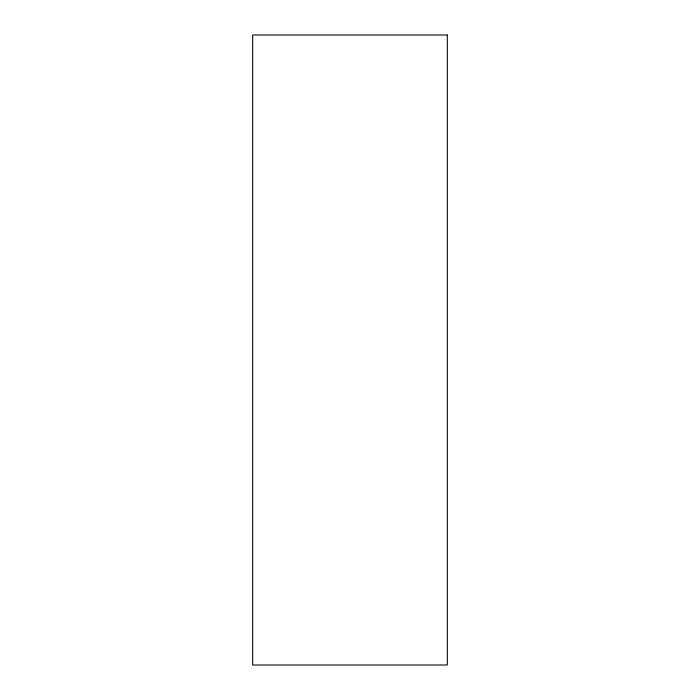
<?xml version="1.0" encoding="UTF-8"?>
<svg xmlns="http://www.w3.org/2000/svg" width="700" height="700" viewBox="0 0 700 700"><rect width="100%" height="100%" fill="white"/><g stroke="black" fill="none" stroke-linecap="round" stroke-linejoin="round"><path stroke-width="1.05" d="M447.317 35L252.682 35L252.682 665L447.317 665L447.317 35"/></g></svg>
